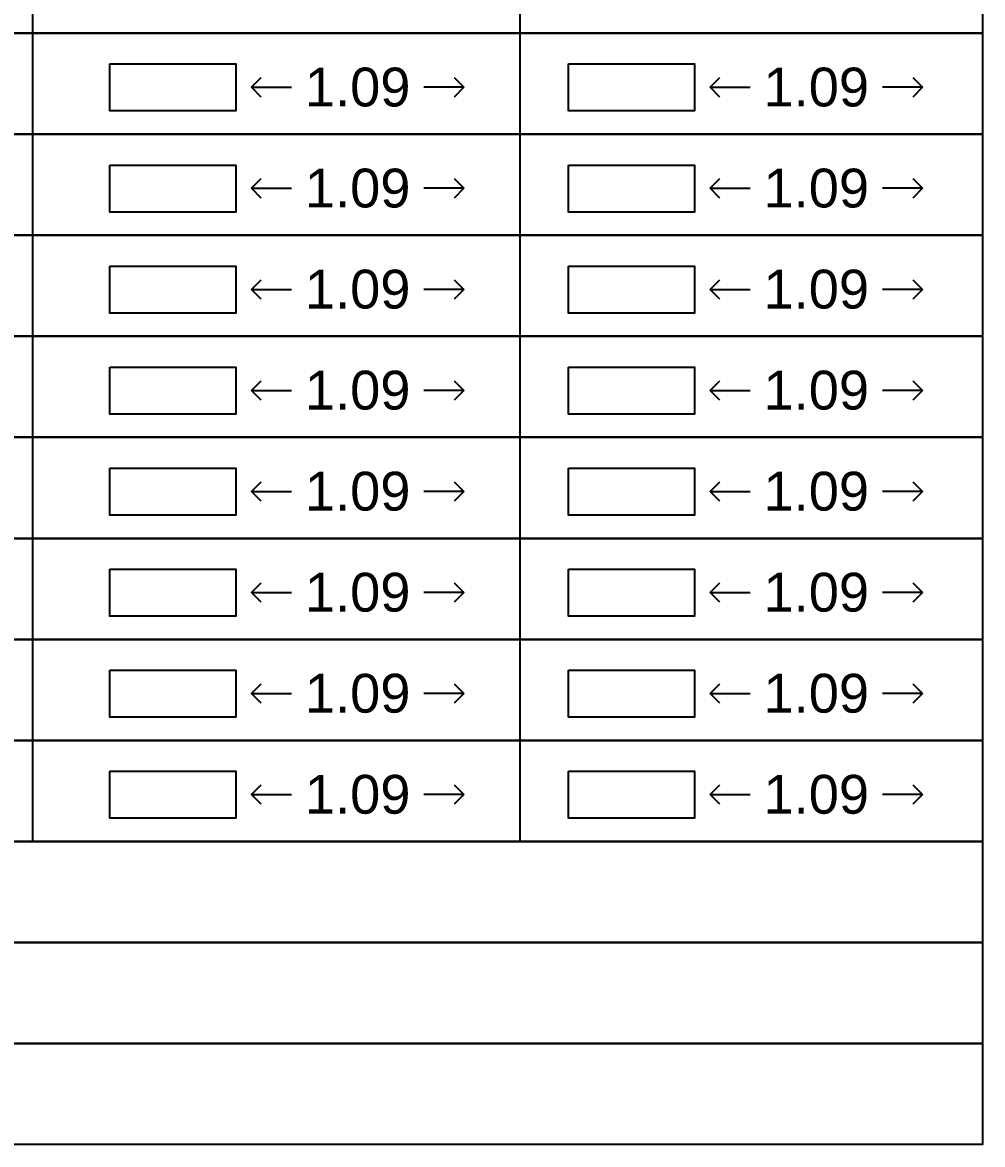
# Model space of a CAD drawing. Header units: millimetres. Extents: x -9481 to -9286, y 28723 to 28853.
# Drawn here: x -9447.18 to -9442.23, y 28742.09 to 28747.88 of the extents above; entities that cross this region are included whole.
import ezdxf

# ---------------------------------------------------------------- set-up
doc = ezdxf.new("R2010")
doc.units = ezdxf.units.MM
doc.header["$PDMODE"] = 34
doc.header["$PDSIZE"] = -15
doc.linetypes.add('CONTINULUS', pattern=[0])
doc.layers.add('BLK_1_FLR_-1_REGULAR_ROOM_1', color=7, linetype='Continuous', plot=False)
doc.layers.add('BLK_1_FLR_-2_REGULAR_ROOM_1', color=7, linetype='Continuous', plot=False)
for name, color, linetype in [('BLK_1_FLR_-1_ROOM_1_MEZ_AREA_1', 11, 'Continuous'), ('BLK_1_FLR_-1_ROOM_2_MEZ_AREA_1', 11, 'Continuous'), ('BLK_1_FLR_-2_ROOM_1_MEZ_AREA_1', 11, 'Continuous'), ('BLK_1_FLR_-2_ROOM_2_MEZ_AREA_1', 11, 'Continuous')]:
    doc.layers.add(name, color=color, linetype=linetype)
doc.layers.add('PLAN', color=7, linetype='Continuous', lineweight=40)
doc.styles.add('Arial', font='arial.ttf', dxfattribs={"height": 0.2})
doc.styles.add('style2', font='arial.ttf', dxfattribs={"height": 0.3})
doc.dimstyles.new('INT DIM', dxfattribs={"dimtxt": 0.3, "dimasz": 0.1, "dimexe": 0.18, "dimexo": 0.0625, "dimgap": 0.09, "dimtad": 0, "dimzin": 0, "dimdsep": 46, "dimtxsty": 'style2', "dimblk": 'OPEN90', "dimcen": 0.09, "dimse1": 1, "dimse2": 1, "dimclrd": 250, "dimclrt": 256, "dimadec": 0, "dimazin": 0, "dimtfac": 1, "dimtofl": 0, "dimtmove": 0, "dimatfit": 3, "dimfxl": 0.18, "dimtolj": 1, "dimtzin": 0, "dimlwd": -1, "dimarcsym": 0})

# ---------------------------------------------------------------- blocks, each defined once
blk = doc.blocks.new('_Open90')
at = {"layer": 'PLAN', "color": 0, "lineweight": -2}
for p, q in [((0, 0), (-1, 0)), ((-0.5, 0.5), (0, 0)), ((0, 0), (-0.5, -0.5))]:
    blk.add_line(p, q, dxfattribs=at)
blk = doc.blocks.new('*D189')
at = {"layer": 'BLK_1_FLR_-1_REGULAR_ROOM_1', "color": 250, "transparency": 16777216}
for p, q in [((-9445.8979, 28747.5426), (-9445.791, 28747.5426)), ((-9445.003, 28747.5426), (-9445.1099, 28747.5426))]:
    blk.add_line(p, q, dxfattribs=at)
at = {"layer": 'Defpoints', "color": 0, "transparency": 16777216}
for p in [(-9445.9979, 28747.6627), (-9444.903, 28747.6627), (-9444.903, 28747.5426)]:
    blk.add_point(p, dxfattribs=at)
at = {"layer": 'BLK_1_FLR_-1_REGULAR_ROOM_1', "color": 250, "transparency": 16777216, "xscale": 0.1, "yscale": 0.1, "zscale": 0.1, "rotation": 180}
blk.add_blockref('_Open90', (-9445.9979, 28747.5426), dxfattribs=at)
at = {"layer": 'BLK_1_FLR_-1_REGULAR_ROOM_1', "color": 250, "transparency": 16777216, "xscale": 0.1, "yscale": 0.1, "zscale": 0.1}
blk.add_blockref('_Open90', (-9444.903, 28747.5426), dxfattribs=at)
at = {"layer": 'BLK_1_FLR_-1_REGULAR_ROOM_1', "transparency": 16777216, "insert": (-9445.4505, 28747.5426), "char_height": 0.2, "attachment_point": 5, "style": 'Arial', "bg_fill": 3, "box_fill_scale": 1.1, "bg_fill_color": 256, "bg_fill_true_color": 13158600, "bg_fill_transparency": 0}
blk.add_mtext('\\A1;1.09', dxfattribs=at)
blk = doc.blocks.new('*D190')
at = {"layer": 'BLK_1_FLR_-2_REGULAR_ROOM_1', "color": 250, "transparency": 16777216}
for p, q in [((-9443.5342, 28747.5426), (-9443.4273, 28747.5426)), ((-9442.6393, 28747.5426), (-9442.7462, 28747.5426))]:
    blk.add_line(p, q, dxfattribs=at)
at = {"layer": 'Defpoints', "color": 0, "transparency": 16777216}
for p in [(-9443.6342, 28747.6627), (-9442.5393, 28747.6627), (-9442.5393, 28747.5426)]:
    blk.add_point(p, dxfattribs=at)
at = {"layer": 'BLK_1_FLR_-2_REGULAR_ROOM_1', "color": 250, "transparency": 16777216, "xscale": 0.1, "yscale": 0.1, "zscale": 0.1, "rotation": 180}
blk.add_blockref('_Open90', (-9443.6342, 28747.5426), dxfattribs=at)
at = {"layer": 'BLK_1_FLR_-2_REGULAR_ROOM_1', "color": 250, "transparency": 16777216, "xscale": 0.1, "yscale": 0.1, "zscale": 0.1}
blk.add_blockref('_Open90', (-9442.5393, 28747.5426), dxfattribs=at)
at = {"layer": 'BLK_1_FLR_-2_REGULAR_ROOM_1', "transparency": 16777216, "insert": (-9443.0868, 28747.5426), "char_height": 0.2, "attachment_point": 5, "style": 'Arial', "bg_fill": 3, "box_fill_scale": 1.1, "bg_fill_color": 256, "bg_fill_true_color": 13158600, "bg_fill_transparency": 0}
blk.add_mtext('\\A1;1.09', dxfattribs=at)
blk = doc.blocks.new('*D196')
at = {"layer": 'BLK_1_FLR_-1_REGULAR_ROOM_1', "color": 250, "transparency": 16777216}
for p, q in [((-9445.8979, 28747.022), (-9445.791, 28747.022)), ((-9445.003, 28747.022), (-9445.1099, 28747.022))]:
    blk.add_line(p, q, dxfattribs=at)
at = {"layer": 'Defpoints', "color": 0, "transparency": 16777216}
for p in [(-9445.9979, 28747.1421), (-9444.903, 28747.1421), (-9444.903, 28747.022)]:
    blk.add_point(p, dxfattribs=at)
at = {"layer": 'BLK_1_FLR_-1_REGULAR_ROOM_1', "color": 250, "transparency": 16777216, "xscale": 0.1, "yscale": 0.1, "zscale": 0.1, "rotation": 180}
blk.add_blockref('_Open90', (-9445.9979, 28747.022), dxfattribs=at)
at = {"layer": 'BLK_1_FLR_-1_REGULAR_ROOM_1', "color": 250, "transparency": 16777216, "xscale": 0.1, "yscale": 0.1, "zscale": 0.1}
blk.add_blockref('_Open90', (-9444.903, 28747.022), dxfattribs=at)
at = {"layer": 'BLK_1_FLR_-1_REGULAR_ROOM_1', "transparency": 16777216, "insert": (-9445.4505, 28747.022), "char_height": 0.2, "attachment_point": 5, "style": 'Arial', "bg_fill": 3, "box_fill_scale": 1.1, "bg_fill_color": 256, "bg_fill_true_color": 13158600, "bg_fill_transparency": 0}
blk.add_mtext('\\A1;1.09', dxfattribs=at)
blk = doc.blocks.new('*D197')
at = {"layer": 'BLK_1_FLR_-2_REGULAR_ROOM_1', "color": 250, "transparency": 16777216}
for p, q in [((-9443.5342, 28747.022), (-9443.4273, 28747.022)), ((-9442.6393, 28747.022), (-9442.7462, 28747.022))]:
    blk.add_line(p, q, dxfattribs=at)
at = {"layer": 'Defpoints', "color": 0, "transparency": 16777216}
for p in [(-9443.6342, 28747.1421), (-9442.5393, 28747.1421), (-9442.5393, 28747.022)]:
    blk.add_point(p, dxfattribs=at)
at = {"layer": 'BLK_1_FLR_-2_REGULAR_ROOM_1', "color": 250, "transparency": 16777216, "xscale": 0.1, "yscale": 0.1, "zscale": 0.1, "rotation": 180}
blk.add_blockref('_Open90', (-9443.6342, 28747.022), dxfattribs=at)
at = {"layer": 'BLK_1_FLR_-2_REGULAR_ROOM_1', "color": 250, "transparency": 16777216, "xscale": 0.1, "yscale": 0.1, "zscale": 0.1}
blk.add_blockref('_Open90', (-9442.5393, 28747.022), dxfattribs=at)
at = {"layer": 'BLK_1_FLR_-2_REGULAR_ROOM_1', "transparency": 16777216, "insert": (-9443.0868, 28747.022), "char_height": 0.2, "attachment_point": 5, "style": 'Arial', "bg_fill": 3, "box_fill_scale": 1.1, "bg_fill_color": 256, "bg_fill_true_color": 13158600, "bg_fill_transparency": 0}
blk.add_mtext('\\A1;1.09', dxfattribs=at)
blk = doc.blocks.new('*D203')
at = {"layer": 'BLK_1_FLR_-1_REGULAR_ROOM_1', "color": 250, "transparency": 16777216}
for p, q in [((-9445.8979, 28746.5013), (-9445.791, 28746.5013)), ((-9445.003, 28746.5013), (-9445.1099, 28746.5013))]:
    blk.add_line(p, q, dxfattribs=at)
at = {"layer": 'Defpoints', "color": 0, "transparency": 16777216}
for p in [(-9445.9979, 28746.6214), (-9444.903, 28746.6214), (-9444.903, 28746.5013)]:
    blk.add_point(p, dxfattribs=at)
at = {"layer": 'BLK_1_FLR_-1_REGULAR_ROOM_1', "color": 250, "transparency": 16777216, "xscale": 0.1, "yscale": 0.1, "zscale": 0.1, "rotation": 180}
blk.add_blockref('_Open90', (-9445.9979, 28746.5013), dxfattribs=at)
at = {"layer": 'BLK_1_FLR_-1_REGULAR_ROOM_1', "color": 250, "transparency": 16777216, "xscale": 0.1, "yscale": 0.1, "zscale": 0.1}
blk.add_blockref('_Open90', (-9444.903, 28746.5013), dxfattribs=at)
at = {"layer": 'BLK_1_FLR_-1_REGULAR_ROOM_1', "transparency": 16777216, "insert": (-9445.4505, 28746.5013), "char_height": 0.2, "attachment_point": 5, "style": 'Arial', "bg_fill": 3, "box_fill_scale": 1.1, "bg_fill_color": 256, "bg_fill_true_color": 13158600, "bg_fill_transparency": 0}
blk.add_mtext('\\A1;1.09', dxfattribs=at)
blk = doc.blocks.new('*D204')
at = {"layer": 'BLK_1_FLR_-2_REGULAR_ROOM_1', "color": 250, "transparency": 16777216}
for p, q in [((-9443.5342, 28746.5013), (-9443.4273, 28746.5013)), ((-9442.6393, 28746.5013), (-9442.7462, 28746.5013))]:
    blk.add_line(p, q, dxfattribs=at)
at = {"layer": 'Defpoints', "color": 0, "transparency": 16777216}
for p in [(-9443.6342, 28746.6214), (-9442.5393, 28746.6214), (-9442.5393, 28746.5013)]:
    blk.add_point(p, dxfattribs=at)
at = {"layer": 'BLK_1_FLR_-2_REGULAR_ROOM_1', "color": 250, "transparency": 16777216, "xscale": 0.1, "yscale": 0.1, "zscale": 0.1, "rotation": 180}
blk.add_blockref('_Open90', (-9443.6342, 28746.5013), dxfattribs=at)
at = {"layer": 'BLK_1_FLR_-2_REGULAR_ROOM_1', "color": 250, "transparency": 16777216, "xscale": 0.1, "yscale": 0.1, "zscale": 0.1}
blk.add_blockref('_Open90', (-9442.5393, 28746.5013), dxfattribs=at)
at = {"layer": 'BLK_1_FLR_-2_REGULAR_ROOM_1', "transparency": 16777216, "insert": (-9443.0868, 28746.5013), "char_height": 0.2, "attachment_point": 5, "style": 'Arial', "bg_fill": 3, "box_fill_scale": 1.1, "bg_fill_color": 256, "bg_fill_true_color": 13158600, "bg_fill_transparency": 0}
blk.add_mtext('\\A1;1.09', dxfattribs=at)
blk = doc.blocks.new('*D210')
at = {"layer": 'BLK_1_FLR_-1_REGULAR_ROOM_1', "color": 250, "transparency": 16777216}
for p, q in [((-9445.8979, 28745.9807), (-9445.791, 28745.9807)), ((-9445.003, 28745.9807), (-9445.1099, 28745.9807))]:
    blk.add_line(p, q, dxfattribs=at)
at = {"layer": 'Defpoints', "color": 0, "transparency": 16777216}
for p in [(-9445.9979, 28746.1008), (-9444.903, 28746.1008), (-9444.903, 28745.9807)]:
    blk.add_point(p, dxfattribs=at)
at = {"layer": 'BLK_1_FLR_-1_REGULAR_ROOM_1', "color": 250, "transparency": 16777216, "xscale": 0.1, "yscale": 0.1, "zscale": 0.1, "rotation": 180}
blk.add_blockref('_Open90', (-9445.9979, 28745.9807), dxfattribs=at)
at = {"layer": 'BLK_1_FLR_-1_REGULAR_ROOM_1', "color": 250, "transparency": 16777216, "xscale": 0.1, "yscale": 0.1, "zscale": 0.1}
blk.add_blockref('_Open90', (-9444.903, 28745.9807), dxfattribs=at)
at = {"layer": 'BLK_1_FLR_-1_REGULAR_ROOM_1', "transparency": 16777216, "insert": (-9445.4505, 28745.9807), "char_height": 0.2, "attachment_point": 5, "style": 'Arial', "bg_fill": 3, "box_fill_scale": 1.1, "bg_fill_color": 256, "bg_fill_true_color": 13158600, "bg_fill_transparency": 0}
blk.add_mtext('\\A1;1.09', dxfattribs=at)
blk = doc.blocks.new('*D211')
at = {"layer": 'BLK_1_FLR_-2_REGULAR_ROOM_1', "color": 250, "transparency": 16777216}
for p, q in [((-9443.5342, 28745.9807), (-9443.4273, 28745.9807)), ((-9442.6393, 28745.9807), (-9442.7462, 28745.9807))]:
    blk.add_line(p, q, dxfattribs=at)
at = {"layer": 'Defpoints', "color": 0, "transparency": 16777216}
for p in [(-9443.6342, 28746.1008), (-9442.5393, 28746.1008), (-9442.5393, 28745.9807)]:
    blk.add_point(p, dxfattribs=at)
at = {"layer": 'BLK_1_FLR_-2_REGULAR_ROOM_1', "color": 250, "transparency": 16777216, "xscale": 0.1, "yscale": 0.1, "zscale": 0.1, "rotation": 180}
blk.add_blockref('_Open90', (-9443.6342, 28745.9807), dxfattribs=at)
at = {"layer": 'BLK_1_FLR_-2_REGULAR_ROOM_1', "color": 250, "transparency": 16777216, "xscale": 0.1, "yscale": 0.1, "zscale": 0.1}
blk.add_blockref('_Open90', (-9442.5393, 28745.9807), dxfattribs=at)
at = {"layer": 'BLK_1_FLR_-2_REGULAR_ROOM_1', "transparency": 16777216, "insert": (-9443.0868, 28745.9807), "char_height": 0.2, "attachment_point": 5, "style": 'Arial', "bg_fill": 3, "box_fill_scale": 1.1, "bg_fill_color": 256, "bg_fill_true_color": 13158600, "bg_fill_transparency": 0}
blk.add_mtext('\\A1;1.09', dxfattribs=at)
blk = doc.blocks.new('*D224')
at = {"layer": 'BLK_1_FLR_-1_REGULAR_ROOM_1', "color": 250, "transparency": 16777216}
for p, q in [((-9445.8979, 28745.4601), (-9445.791, 28745.4601)), ((-9445.003, 28745.4601), (-9445.1099, 28745.4601))]:
    blk.add_line(p, q, dxfattribs=at)
at = {"layer": 'Defpoints', "color": 0, "transparency": 16777216}
for p in [(-9445.9979, 28745.5801), (-9444.903, 28745.5801), (-9444.903, 28745.4601)]:
    blk.add_point(p, dxfattribs=at)
at = {"layer": 'BLK_1_FLR_-1_REGULAR_ROOM_1', "color": 250, "transparency": 16777216, "xscale": 0.1, "yscale": 0.1, "zscale": 0.1, "rotation": 180}
blk.add_blockref('_Open90', (-9445.9979, 28745.4601), dxfattribs=at)
at = {"layer": 'BLK_1_FLR_-1_REGULAR_ROOM_1', "color": 250, "transparency": 16777216, "xscale": 0.1, "yscale": 0.1, "zscale": 0.1}
blk.add_blockref('_Open90', (-9444.903, 28745.4601), dxfattribs=at)
at = {"layer": 'BLK_1_FLR_-1_REGULAR_ROOM_1', "transparency": 16777216, "insert": (-9445.4505, 28745.4601), "char_height": 0.2, "attachment_point": 5, "style": 'Arial', "bg_fill": 3, "box_fill_scale": 1.1, "bg_fill_color": 256, "bg_fill_true_color": 13158600, "bg_fill_transparency": 0}
blk.add_mtext('\\A1;1.09', dxfattribs=at)
blk = doc.blocks.new('*D225')
at = {"layer": 'BLK_1_FLR_-2_REGULAR_ROOM_1', "color": 250, "transparency": 16777216}
for p, q in [((-9443.5342, 28745.4601), (-9443.4273, 28745.4601)), ((-9442.6393, 28745.4601), (-9442.7462, 28745.4601))]:
    blk.add_line(p, q, dxfattribs=at)
at = {"layer": 'Defpoints', "color": 0, "transparency": 16777216}
for p in [(-9443.6342, 28745.5801), (-9442.5393, 28745.5801), (-9442.5393, 28745.4601)]:
    blk.add_point(p, dxfattribs=at)
at = {"layer": 'BLK_1_FLR_-2_REGULAR_ROOM_1', "color": 250, "transparency": 16777216, "xscale": 0.1, "yscale": 0.1, "zscale": 0.1, "rotation": 180}
blk.add_blockref('_Open90', (-9443.6342, 28745.4601), dxfattribs=at)
at = {"layer": 'BLK_1_FLR_-2_REGULAR_ROOM_1', "color": 250, "transparency": 16777216, "xscale": 0.1, "yscale": 0.1, "zscale": 0.1}
blk.add_blockref('_Open90', (-9442.5393, 28745.4601), dxfattribs=at)
at = {"layer": 'BLK_1_FLR_-2_REGULAR_ROOM_1', "transparency": 16777216, "insert": (-9443.0868, 28745.4601), "char_height": 0.2, "attachment_point": 5, "style": 'Arial', "bg_fill": 3, "box_fill_scale": 1.1, "bg_fill_color": 256, "bg_fill_true_color": 13158600, "bg_fill_transparency": 0}
blk.add_mtext('\\A1;1.09', dxfattribs=at)
blk = doc.blocks.new('*D217')
at = {"layer": 'BLK_1_FLR_-1_REGULAR_ROOM_1', "color": 250, "transparency": 16777216}
for p, q in [((-9445.8979, 28744.9394), (-9445.791, 28744.9394)), ((-9445.003, 28744.9394), (-9445.1099, 28744.9394))]:
    blk.add_line(p, q, dxfattribs=at)
at = {"layer": 'Defpoints', "color": 0, "transparency": 16777216}
for p in [(-9445.9979, 28745.0595), (-9444.903, 28745.0595), (-9444.903, 28744.9394)]:
    blk.add_point(p, dxfattribs=at)
at = {"layer": 'BLK_1_FLR_-1_REGULAR_ROOM_1', "color": 250, "transparency": 16777216, "xscale": 0.1, "yscale": 0.1, "zscale": 0.1, "rotation": 180}
blk.add_blockref('_Open90', (-9445.9979, 28744.9394), dxfattribs=at)
at = {"layer": 'BLK_1_FLR_-1_REGULAR_ROOM_1', "color": 250, "transparency": 16777216, "xscale": 0.1, "yscale": 0.1, "zscale": 0.1}
blk.add_blockref('_Open90', (-9444.903, 28744.9394), dxfattribs=at)
at = {"layer": 'BLK_1_FLR_-1_REGULAR_ROOM_1', "transparency": 16777216, "insert": (-9445.4505, 28744.9394), "char_height": 0.2, "attachment_point": 5, "style": 'Arial', "bg_fill": 3, "box_fill_scale": 1.1, "bg_fill_color": 256, "bg_fill_true_color": 13158600, "bg_fill_transparency": 0}
blk.add_mtext('\\A1;1.09', dxfattribs=at)
blk = doc.blocks.new('*D218')
at = {"layer": 'BLK_1_FLR_-2_REGULAR_ROOM_1', "color": 250, "transparency": 16777216}
for p, q in [((-9443.5342, 28744.9394), (-9443.4273, 28744.9394)), ((-9442.6393, 28744.9394), (-9442.7462, 28744.9394))]:
    blk.add_line(p, q, dxfattribs=at)
at = {"layer": 'Defpoints', "color": 0, "transparency": 16777216}
for p in [(-9443.6342, 28745.0595), (-9442.5393, 28745.0595), (-9442.5393, 28744.9394)]:
    blk.add_point(p, dxfattribs=at)
at = {"layer": 'BLK_1_FLR_-2_REGULAR_ROOM_1', "color": 250, "transparency": 16777216, "xscale": 0.1, "yscale": 0.1, "zscale": 0.1, "rotation": 180}
blk.add_blockref('_Open90', (-9443.6342, 28744.9394), dxfattribs=at)
at = {"layer": 'BLK_1_FLR_-2_REGULAR_ROOM_1', "color": 250, "transparency": 16777216, "xscale": 0.1, "yscale": 0.1, "zscale": 0.1}
blk.add_blockref('_Open90', (-9442.5393, 28744.9394), dxfattribs=at)
at = {"layer": 'BLK_1_FLR_-2_REGULAR_ROOM_1', "transparency": 16777216, "insert": (-9443.0868, 28744.9394), "char_height": 0.2, "attachment_point": 5, "style": 'Arial', "bg_fill": 3, "box_fill_scale": 1.1, "bg_fill_color": 256, "bg_fill_true_color": 13158600, "bg_fill_transparency": 0}
blk.add_mtext('\\A1;1.09', dxfattribs=at)
blk = doc.blocks.new('*D273')
at = {"layer": 'BLK_1_FLR_-1_ROOM_1_MEZ_AREA_1', "color": 250, "ltscale": 0.05, "transparency": 16777216}
for p, q in [((-9445.8979, 28744.4188), (-9445.791, 28744.4188)), ((-9445.003, 28744.4188), (-9445.1099, 28744.4188))]:
    blk.add_line(p, q, dxfattribs=at)
at = {"layer": 'Defpoints', "color": 0, "linetype": 'CONTINULUS', "ltscale": 0.05, "transparency": 16777216}
for p in [(-9445.9979, 28744.5388), (-9444.903, 28744.5388), (-9444.903, 28744.4188)]:
    blk.add_point(p, dxfattribs=at)
at = {"layer": 'BLK_1_FLR_-1_ROOM_1_MEZ_AREA_1', "color": 250, "linetype": 'CONTINULUS', "ltscale": 0.05, "transparency": 16777216, "xscale": 0.1, "yscale": 0.1, "zscale": 0.1, "rotation": 180}
blk.add_blockref('_Open90', (-9445.9979, 28744.4188), dxfattribs=at)
at = {"layer": 'BLK_1_FLR_-1_ROOM_1_MEZ_AREA_1', "color": 250, "linetype": 'CONTINULUS', "ltscale": 0.05, "transparency": 16777216, "xscale": 0.1, "yscale": 0.1, "zscale": 0.1}
blk.add_blockref('_Open90', (-9444.903, 28744.4188), dxfattribs=at)
at = {"layer": 'BLK_1_FLR_-1_ROOM_1_MEZ_AREA_1', "linetype": 'CONTINULUS', "ltscale": 0.05, "transparency": 16777216, "insert": (-9445.4505, 28744.4188), "char_height": 0.2, "attachment_point": 5, "style": 'Arial', "bg_fill": 3, "box_fill_scale": 1.1, "bg_fill_color": 256, "bg_fill_true_color": 13158600, "bg_fill_transparency": 0}
blk.add_mtext('\\A1;1.09', dxfattribs=at)
blk = doc.blocks.new('*D274')
at = {"layer": 'BLK_1_FLR_-2_ROOM_1_MEZ_AREA_1', "color": 250, "ltscale": 0.05, "transparency": 16777216}
for p, q in [((-9443.5342, 28744.4188), (-9443.4273, 28744.4188)), ((-9442.6393, 28744.4188), (-9442.7462, 28744.4188))]:
    blk.add_line(p, q, dxfattribs=at)
at = {"layer": 'Defpoints', "color": 0, "linetype": 'CONTINULUS', "ltscale": 0.05, "transparency": 16777216}
for p in [(-9443.6342, 28744.5388), (-9442.5393, 28744.5388), (-9442.5393, 28744.4188)]:
    blk.add_point(p, dxfattribs=at)
at = {"layer": 'BLK_1_FLR_-2_ROOM_1_MEZ_AREA_1', "color": 250, "linetype": 'CONTINULUS', "ltscale": 0.05, "transparency": 16777216, "xscale": 0.1, "yscale": 0.1, "zscale": 0.1, "rotation": 180}
blk.add_blockref('_Open90', (-9443.6342, 28744.4188), dxfattribs=at)
at = {"layer": 'BLK_1_FLR_-2_ROOM_1_MEZ_AREA_1', "color": 250, "linetype": 'CONTINULUS', "ltscale": 0.05, "transparency": 16777216, "xscale": 0.1, "yscale": 0.1, "zscale": 0.1}
blk.add_blockref('_Open90', (-9442.5393, 28744.4188), dxfattribs=at)
at = {"layer": 'BLK_1_FLR_-2_ROOM_1_MEZ_AREA_1', "linetype": 'CONTINULUS', "ltscale": 0.05, "transparency": 16777216, "insert": (-9443.0868, 28744.4188), "char_height": 0.2, "attachment_point": 5, "style": 'Arial', "bg_fill": 3, "box_fill_scale": 1.1, "bg_fill_color": 256, "bg_fill_true_color": 13158600, "bg_fill_transparency": 0}
blk.add_mtext('\\A1;1.09', dxfattribs=at)
blk = doc.blocks.new('*D280')
at = {"layer": 'BLK_1_FLR_-1_ROOM_2_MEZ_AREA_1', "color": 250, "ltscale": 0.05, "transparency": 16777216}
for p, q in [((-9445.8979, 28743.8981), (-9445.791, 28743.8981)), ((-9445.003, 28743.8981), (-9445.1099, 28743.8981))]:
    blk.add_line(p, q, dxfattribs=at)
at = {"layer": 'Defpoints', "color": 0, "linetype": 'CONTINULUS', "ltscale": 0.05, "transparency": 16777216}
for p in [(-9445.9979, 28744.0182), (-9444.903, 28744.0182), (-9444.903, 28743.8981)]:
    blk.add_point(p, dxfattribs=at)
at = {"layer": 'BLK_1_FLR_-1_ROOM_2_MEZ_AREA_1', "color": 250, "linetype": 'CONTINULUS', "ltscale": 0.05, "transparency": 16777216, "xscale": 0.1, "yscale": 0.1, "zscale": 0.1, "rotation": 180}
blk.add_blockref('_Open90', (-9445.9979, 28743.8981), dxfattribs=at)
at = {"layer": 'BLK_1_FLR_-1_ROOM_2_MEZ_AREA_1', "color": 250, "linetype": 'CONTINULUS', "ltscale": 0.05, "transparency": 16777216, "xscale": 0.1, "yscale": 0.1, "zscale": 0.1}
blk.add_blockref('_Open90', (-9444.903, 28743.8981), dxfattribs=at)
at = {"layer": 'BLK_1_FLR_-1_ROOM_2_MEZ_AREA_1', "linetype": 'CONTINULUS', "ltscale": 0.05, "transparency": 16777216, "insert": (-9445.4505, 28743.8981), "char_height": 0.2, "attachment_point": 5, "style": 'Arial', "bg_fill": 3, "box_fill_scale": 1.1, "bg_fill_color": 256, "bg_fill_true_color": 13158600, "bg_fill_transparency": 0}
blk.add_mtext('\\A1;1.09', dxfattribs=at)
blk = doc.blocks.new('*D281')
at = {"layer": 'BLK_1_FLR_-2_ROOM_2_MEZ_AREA_1', "color": 250, "ltscale": 0.05, "transparency": 16777216}
for p, q in [((-9443.5342, 28743.8981), (-9443.4273, 28743.8981)), ((-9442.6393, 28743.8981), (-9442.7462, 28743.8981))]:
    blk.add_line(p, q, dxfattribs=at)
at = {"layer": 'Defpoints', "color": 0, "linetype": 'CONTINULUS', "ltscale": 0.05, "transparency": 16777216}
for p in [(-9443.6342, 28744.0182), (-9442.5393, 28744.0182), (-9442.5393, 28743.8981)]:
    blk.add_point(p, dxfattribs=at)
at = {"layer": 'BLK_1_FLR_-2_ROOM_2_MEZ_AREA_1', "color": 250, "linetype": 'CONTINULUS', "ltscale": 0.05, "transparency": 16777216, "xscale": 0.1, "yscale": 0.1, "zscale": 0.1, "rotation": 180}
blk.add_blockref('_Open90', (-9443.6342, 28743.8981), dxfattribs=at)
at = {"layer": 'BLK_1_FLR_-2_ROOM_2_MEZ_AREA_1', "color": 250, "linetype": 'CONTINULUS', "ltscale": 0.05, "transparency": 16777216, "xscale": 0.1, "yscale": 0.1, "zscale": 0.1}
blk.add_blockref('_Open90', (-9442.5393, 28743.8981), dxfattribs=at)
at = {"layer": 'BLK_1_FLR_-2_ROOM_2_MEZ_AREA_1', "linetype": 'CONTINULUS', "ltscale": 0.05, "transparency": 16777216, "insert": (-9443.0868, 28743.8981), "char_height": 0.2, "attachment_point": 5, "style": 'Arial', "bg_fill": 3, "box_fill_scale": 1.1, "bg_fill_color": 256, "bg_fill_true_color": 13158600, "bg_fill_transparency": 0}
blk.add_mtext('\\A1;1.09', dxfattribs=at)

msp = doc.modelspace()

# ---------------------------------------------------------------- linework, layer by layer
for p, q in [((-9447.1263, 28748.3423), (-9447.1263, 28747.8216)), ((-9444.6141, 28748.3423), (-9444.6141, 28747.8216)), ((-9447.1263, 28747.8216), (-9447.1263, 28747.301)), ((-9444.6141, 28747.8216), (-9444.6141, 28747.301)), ((-9447.1263, 28747.301), (-9447.1263, 28746.7803)), ((-9444.6141, 28747.301), (-9444.6141, 28746.7803)), ((-9447.1263, 28746.7803), (-9447.1263, 28746.2597)), ((-9444.6141, 28746.7803), (-9444.6141, 28746.2597)), ((-9447.1263, 28746.2597), (-9447.1263, 28745.739)), ((-9444.6141, 28746.2597), (-9444.6141, 28745.739)), ((-9447.1263, 28745.739), (-9447.1263, 28745.2184)), ((-9444.6141, 28745.739), (-9444.6141, 28745.2184)), ((-9447.1263, 28745.2184), (-9447.1263, 28744.6977)), ((-9444.6141, 28745.2184), (-9444.6141, 28744.6977)), ((-9447.1263, 28744.6977), (-9447.1263, 28744.1771)), ((-9444.6141, 28744.6977), (-9444.6141, 28744.1771)), ((-9447.1263, 28744.1771), (-9447.1263, 28743.6564)), ((-9444.6141, 28744.1771), (-9444.6141, 28743.6564))]:
    msp.add_line(p, q)
for points in [[(-9461.7318, 28748.3423), (-9442.23, 28748.3423), (-9442.23, 28747.8216), (-9461.7318, 28747.8216)], [(-9461.7318, 28747.8216), (-9442.23, 28747.8216), (-9442.23, 28747.301), (-9461.7318, 28747.301)], [(-9461.7318, 28747.301), (-9442.23, 28747.301), (-9442.23, 28746.7803), (-9461.7318, 28746.7803)], [(-9461.7318, 28746.7803), (-9442.23, 28746.7803), (-9442.23, 28746.2597), (-9461.7318, 28746.2597)], [(-9461.7318, 28746.2597), (-9442.23, 28746.2597), (-9442.23, 28745.739), (-9481.2579, 28745.739), (-9481.2579, 28746.2597), (-9481.2579, 28746.2597)], [(-9481.2579, 28743.1358), (-9481.2579, 28743.6564), (-9442.23, 28743.6564), (-9442.23, 28743.1358), (-9457.8622, 28743.1358)], [(-9470.8642, 28743.1358), (-9442.23, 28743.1358), (-9442.23, 28742.6152), (-9457.8622, 28742.6152)], [(-9461.7318, 28742.6152), (-9442.23, 28742.6152), (-9442.23, 28742.0945), (-9481.2579, 28742.0945), (-9481.2579, 28742.6152)]]:
    msp.add_lwpolyline(points)
at = {"layer": 'BLK_1_FLR_-1_REGULAR_ROOM_1', "color": 36}
msp.add_lwpolyline([(-9446.7278, 28747.6627), (-9446.0786, 28747.6627), (-9446.0786, 28747.4206), (-9446.7278, 28747.4206)], close=True, dxfattribs=at)
at = {"layer": 'BLK_1_FLR_-1_REGULAR_ROOM_1', "color": 37}
msp.add_lwpolyline([(-9446.7278, 28747.1421), (-9446.0786, 28747.1421), (-9446.0786, 28746.8999), (-9446.7278, 28746.8999)], close=True, dxfattribs=at)
at = {"layer": 'BLK_1_FLR_-1_REGULAR_ROOM_1', "color": 38}
for points in [[(-9446.7278, 28746.6214), (-9446.0786, 28746.6214), (-9446.0786, 28746.3793), (-9446.7278, 28746.3793)], [(-9446.7278, 28745.5801), (-9446.0786, 28745.5801), (-9446.0786, 28745.338), (-9446.7278, 28745.338)]]:
    msp.add_lwpolyline(points, close=True, dxfattribs=at)
at = {"layer": 'BLK_1_FLR_-1_REGULAR_ROOM_1', "color": 39}
for points in [[(-9446.7278, 28746.1008), (-9446.0786, 28746.1008), (-9446.0786, 28745.8586), (-9446.7278, 28745.8586)], [(-9446.7278, 28745.0595), (-9446.0786, 28745.0595), (-9446.0786, 28744.8173), (-9446.7278, 28744.8173)]]:
    msp.add_lwpolyline(points, close=True, dxfattribs=at)
at = {"layer": 'BLK_1_FLR_-1_ROOM_1_MEZ_AREA_1', "color": 11, "linetype": 'CONTINULUS', "ltscale": 0.05}
msp.add_lwpolyline([(-9446.7278, 28744.5388), (-9446.0786, 28744.5388), (-9446.0786, 28744.2967), (-9446.7278, 28744.2967)], close=True, dxfattribs=at)
at = {"layer": 'BLK_1_FLR_-1_ROOM_2_MEZ_AREA_1', "color": 11, "linetype": 'CONTINULUS', "ltscale": 0.05}
msp.add_lwpolyline([(-9446.7278, 28744.0182), (-9446.0786, 28744.0182), (-9446.0786, 28743.776), (-9446.7278, 28743.776)], close=True, dxfattribs=at)
at = {"layer": 'BLK_1_FLR_-2_REGULAR_ROOM_1', "color": 36}
msp.add_lwpolyline([(-9444.3641, 28747.6627), (-9443.7149, 28747.6627), (-9443.7149, 28747.4206), (-9444.3641, 28747.4206)], close=True, dxfattribs=at)
at = {"layer": 'BLK_1_FLR_-2_REGULAR_ROOM_1', "color": 37}
msp.add_lwpolyline([(-9444.3641, 28747.1421), (-9443.7149, 28747.1421), (-9443.7149, 28746.8999), (-9444.3641, 28746.8999)], close=True, dxfattribs=at)
at = {"layer": 'BLK_1_FLR_-2_REGULAR_ROOM_1', "color": 38}
for points in [[(-9444.3641, 28746.6214), (-9443.7149, 28746.6214), (-9443.7149, 28746.3793), (-9444.3641, 28746.3793)], [(-9444.3641, 28745.5801), (-9443.7149, 28745.5801), (-9443.7149, 28745.338), (-9444.3641, 28745.338)]]:
    msp.add_lwpolyline(points, close=True, dxfattribs=at)
at = {"layer": 'BLK_1_FLR_-2_REGULAR_ROOM_1', "color": 39}
for points in [[(-9444.3641, 28746.1008), (-9443.7149, 28746.1008), (-9443.7149, 28745.8586), (-9444.3641, 28745.8586)], [(-9444.3641, 28745.0595), (-9443.7149, 28745.0595), (-9443.7149, 28744.8173), (-9444.3641, 28744.8173)]]:
    msp.add_lwpolyline(points, close=True, dxfattribs=at)
at = {"layer": 'BLK_1_FLR_-2_ROOM_1_MEZ_AREA_1', "color": 11, "linetype": 'CONTINULUS', "ltscale": 0.05}
msp.add_lwpolyline([(-9444.3641, 28744.5388), (-9443.7149, 28744.5388), (-9443.7149, 28744.2967), (-9444.3641, 28744.2967)], close=True, dxfattribs=at)
at = {"layer": 'BLK_1_FLR_-2_ROOM_2_MEZ_AREA_1', "color": 11, "linetype": 'CONTINULUS', "ltscale": 0.05}
msp.add_lwpolyline([(-9444.3641, 28744.0182), (-9443.7149, 28744.0182), (-9443.7149, 28743.776), (-9444.3641, 28743.776)], close=True, dxfattribs=at)

# ---------------------------------------------------------------- dimensions: what is measured, and where the dimension line sits
at = {"layer": 'BLK_1_FLR_-1_REGULAR_ROOM_1', "color": 38}
dim = msp.add_linear_dim(base=(-9444.903, 28745.4601), p1=(-9445.9979, 28745.5801), p2=(-9444.903, 28745.5801), dimstyle='INT DIM', override={"dimtxt": 0.2, "dimtxsty": 'Arial', "dimfxl": 0.125, "dimtfill": 1, "dimtfillclr": 7, "dimarcsym": 1}, dxfattribs=at)
dim.commit()
dim.dimension.update_dxf_attribs({"geometry": '*D224', "text_midpoint": (-9445.4505, 28745.4601)})
at = {"layer": 'BLK_1_FLR_-1_REGULAR_ROOM_1', "color": 39}
dim = msp.add_linear_dim(base=(-9444.903, 28744.9394), p1=(-9445.9979, 28745.0595), p2=(-9444.903, 28745.0595), dimstyle='INT DIM', override={"dimtxt": 0.2, "dimtxsty": 'Arial', "dimfxl": 0.125, "dimtfill": 1, "dimtfillclr": 7, "dimarcsym": 1}, dxfattribs=at)
dim.commit()
dim.dimension.update_dxf_attribs({"geometry": '*D217', "text_midpoint": (-9445.4505, 28744.9394)})
at = {"layer": 'BLK_1_FLR_-1_ROOM_1_MEZ_AREA_1', "color": 11, "linetype": 'CONTINULUS', "ltscale": 0.05}
dim = msp.add_linear_dim(base=(-9444.903, 28744.4188), p1=(-9445.9979, 28744.5388), p2=(-9444.903, 28744.5388), dimstyle='INT DIM', override={"dimtxt": 0.2, "dimtxsty": 'Arial', "dimfxl": 0.125, "dimtfill": 1, "dimtfillclr": 7, "dimarcsym": 1}, dxfattribs=at)
dim.commit()
dim.dimension.update_dxf_attribs({"geometry": '*D273', "text_midpoint": (-9445.4505, 28744.4188)})
at = {"layer": 'BLK_1_FLR_-1_ROOM_2_MEZ_AREA_1', "color": 11, "linetype": 'CONTINULUS', "ltscale": 0.05}
dim = msp.add_linear_dim(base=(-9444.903, 28743.8981), p1=(-9445.9979, 28744.0182), p2=(-9444.903, 28744.0182), dimstyle='INT DIM', override={"dimtxt": 0.2, "dimtxsty": 'Arial', "dimfxl": 0.125, "dimtfill": 1, "dimtfillclr": 7, "dimarcsym": 1}, dxfattribs=at)
dim.commit()
dim.dimension.update_dxf_attribs({"geometry": '*D280', "text_midpoint": (-9445.4505, 28743.8981)})
at = {"layer": 'BLK_1_FLR_-2_REGULAR_ROOM_1', "color": 38}
dim = msp.add_linear_dim(base=(-9442.5393, 28745.4601), p1=(-9443.6342, 28745.5801), p2=(-9442.5393, 28745.5801), dimstyle='INT DIM', override={"dimtxt": 0.2, "dimtxsty": 'Arial', "dimfxl": 0.125, "dimtfill": 1, "dimtfillclr": 7, "dimarcsym": 1}, dxfattribs=at)
dim.commit()
dim.dimension.update_dxf_attribs({"geometry": '*D225', "text_midpoint": (-9443.0868, 28745.4601)})
at = {"layer": 'BLK_1_FLR_-2_REGULAR_ROOM_1', "color": 39}
dim = msp.add_linear_dim(base=(-9442.5393, 28744.9394), p1=(-9443.6342, 28745.0595), p2=(-9442.5393, 28745.0595), dimstyle='INT DIM', override={"dimtxt": 0.2, "dimtxsty": 'Arial', "dimfxl": 0.125, "dimtfill": 1, "dimtfillclr": 7, "dimarcsym": 1}, dxfattribs=at)
dim.commit()
dim.dimension.update_dxf_attribs({"geometry": '*D218', "text_midpoint": (-9443.0868, 28744.9394)})
at = {"layer": 'BLK_1_FLR_-2_ROOM_1_MEZ_AREA_1', "color": 11, "linetype": 'CONTINULUS', "ltscale": 0.05}
dim = msp.add_linear_dim(base=(-9442.5393, 28744.4188), p1=(-9443.6342, 28744.5388), p2=(-9442.5393, 28744.5388), dimstyle='INT DIM', override={"dimtxt": 0.2, "dimtxsty": 'Arial', "dimfxl": 0.125, "dimtfill": 1, "dimtfillclr": 7, "dimarcsym": 1}, dxfattribs=at)
dim.commit()
dim.dimension.update_dxf_attribs({"geometry": '*D274', "text_midpoint": (-9443.0868, 28744.4188)})
at = {"layer": 'BLK_1_FLR_-2_ROOM_2_MEZ_AREA_1', "color": 11, "linetype": 'CONTINULUS', "ltscale": 0.05}
dim = msp.add_linear_dim(base=(-9442.5393, 28743.8981), p1=(-9443.6342, 28744.0182), p2=(-9442.5393, 28744.0182), dimstyle='INT DIM', override={"dimtxt": 0.2, "dimtxsty": 'Arial', "dimfxl": 0.125, "dimtfill": 1, "dimtfillclr": 7, "dimarcsym": 1}, dxfattribs=at)
dim.commit()
dim.dimension.update_dxf_attribs({"geometry": '*D281', "text_midpoint": (-9443.0868, 28743.8981)})

# ---------------------------------------------------------------- next in the draw order: linework, layer by layer
for points in [[(-9481.2579, 28745.739), (-9442.23, 28745.739), (-9442.23, 28745.2184), (-9481.2579, 28745.2184), (-9481.2579, 28745.739)], [(-9481.2579, 28745.2184), (-9442.23, 28745.2184), (-9442.23, 28744.6977), (-9481.2579, 28744.6977), (-9481.2579, 28745.2184)]]:
    msp.add_lwpolyline(points, close=True)
for points in [[(-9481.2579, 28744.1771), (-9481.2579, 28744.6977), (-9442.23, 28744.6977), (-9442.23, 28744.1771), (-9457.8622, 28744.1771)], [(-9457.8622, 28744.1771), (-9442.23, 28744.1771), (-9442.23, 28743.6564), (-9481.2579, 28743.6564), (-9481.2579, 28744.1771)]]:
    msp.add_lwpolyline(points)

# ---------------------------------------------------------------- next in the draw order: dimensions: what is measured, and where the dimension line sits
at = {"layer": 'BLK_1_FLR_-1_REGULAR_ROOM_1', "color": 36}
dim = msp.add_linear_dim(base=(-9444.903, 28747.5426), p1=(-9445.9979, 28747.6627), p2=(-9444.903, 28747.6627), dimstyle='INT DIM', override={"dimtxt": 0.2, "dimtxsty": 'Arial', "dimfxl": 0.125, "dimtfill": 1, "dimtfillclr": 7, "dimarcsym": 1}, dxfattribs=at)
dim.commit()
dim.dimension.update_dxf_attribs({"geometry": '*D189', "text_midpoint": (-9445.4505, 28747.5426)})
at = {"layer": 'BLK_1_FLR_-1_REGULAR_ROOM_1', "color": 37}
dim = msp.add_linear_dim(base=(-9444.903, 28747.022), p1=(-9445.9979, 28747.1421), p2=(-9444.903, 28747.1421), dimstyle='INT DIM', override={"dimtxt": 0.2, "dimtxsty": 'Arial', "dimfxl": 0.125, "dimtfill": 1, "dimtfillclr": 7, "dimarcsym": 1}, dxfattribs=at)
dim.commit()
dim.dimension.update_dxf_attribs({"geometry": '*D196', "text_midpoint": (-9445.4505, 28747.022)})
at = {"layer": 'BLK_1_FLR_-1_REGULAR_ROOM_1', "color": 38}
dim = msp.add_linear_dim(base=(-9444.903, 28746.5013), p1=(-9445.9979, 28746.6214), p2=(-9444.903, 28746.6214), dimstyle='INT DIM', override={"dimtxt": 0.2, "dimtxsty": 'Arial', "dimfxl": 0.125, "dimtfill": 1, "dimtfillclr": 7, "dimarcsym": 1}, dxfattribs=at)
dim.commit()
dim.dimension.update_dxf_attribs({"geometry": '*D203', "text_midpoint": (-9445.4505, 28746.5013)})
at = {"layer": 'BLK_1_FLR_-1_REGULAR_ROOM_1', "color": 39}
dim = msp.add_linear_dim(base=(-9444.903, 28745.9807), p1=(-9445.9979, 28746.1008), p2=(-9444.903, 28746.1008), dimstyle='INT DIM', override={"dimtxt": 0.2, "dimtxsty": 'Arial', "dimfxl": 0.125, "dimtfill": 1, "dimtfillclr": 7, "dimarcsym": 1}, dxfattribs=at)
dim.commit()
dim.dimension.update_dxf_attribs({"geometry": '*D210', "text_midpoint": (-9445.4505, 28745.9807)})
at = {"layer": 'BLK_1_FLR_-2_REGULAR_ROOM_1', "color": 36}
dim = msp.add_linear_dim(base=(-9442.5393, 28747.5426), p1=(-9443.6342, 28747.6627), p2=(-9442.5393, 28747.6627), dimstyle='INT DIM', override={"dimtxt": 0.2, "dimtxsty": 'Arial', "dimfxl": 0.125, "dimtfill": 1, "dimtfillclr": 7, "dimarcsym": 1}, dxfattribs=at)
dim.commit()
dim.dimension.update_dxf_attribs({"geometry": '*D190', "text_midpoint": (-9443.0868, 28747.5426)})
at = {"layer": 'BLK_1_FLR_-2_REGULAR_ROOM_1', "color": 37}
dim = msp.add_linear_dim(base=(-9442.5393, 28747.022), p1=(-9443.6342, 28747.1421), p2=(-9442.5393, 28747.1421), dimstyle='INT DIM', override={"dimtxt": 0.2, "dimtxsty": 'Arial', "dimfxl": 0.125, "dimtfill": 1, "dimtfillclr": 7, "dimarcsym": 1}, dxfattribs=at)
dim.commit()
dim.dimension.update_dxf_attribs({"geometry": '*D197', "text_midpoint": (-9443.0868, 28747.022)})
at = {"layer": 'BLK_1_FLR_-2_REGULAR_ROOM_1', "color": 38}
dim = msp.add_linear_dim(base=(-9442.5393, 28746.5013), p1=(-9443.6342, 28746.6214), p2=(-9442.5393, 28746.6214), dimstyle='INT DIM', override={"dimtxt": 0.2, "dimtxsty": 'Arial', "dimfxl": 0.125, "dimtfill": 1, "dimtfillclr": 7, "dimarcsym": 1}, dxfattribs=at)
dim.commit()
dim.dimension.update_dxf_attribs({"geometry": '*D204', "text_midpoint": (-9443.0868, 28746.5013)})
at = {"layer": 'BLK_1_FLR_-2_REGULAR_ROOM_1', "color": 39}
dim = msp.add_linear_dim(base=(-9442.5393, 28745.9807), p1=(-9443.6342, 28746.1008), p2=(-9442.5393, 28746.1008), dimstyle='INT DIM', override={"dimtxt": 0.2, "dimtxsty": 'Arial', "dimfxl": 0.125, "dimtfill": 1, "dimtfillclr": 7, "dimarcsym": 1}, dxfattribs=at)
dim.commit()
dim.dimension.update_dxf_attribs({"geometry": '*D211', "text_midpoint": (-9443.0868, 28745.9807)})

doc.saveas('drawing.dxf')
